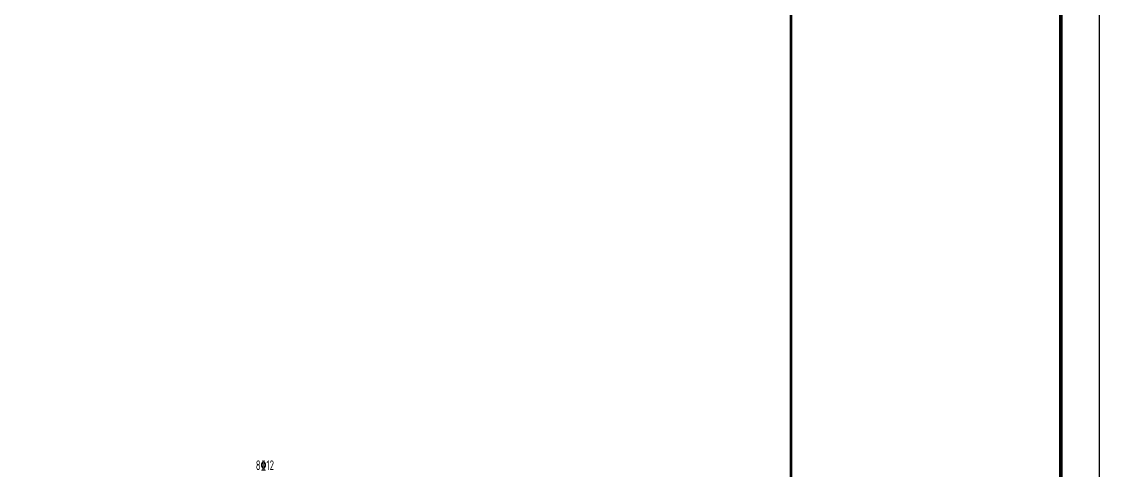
# Model space of a CAD drawing. Extents: x -1712635 to -854203, y -534641 to -21985.
# Drawn here: x -1207479 to -1179515, y -380018 to -368388 of the extents above; entities that cross this region are included whole.
import ezdxf
from ezdxf.enums import TextEntityAlignment as Align

# ---------------------------------------------------------------- set-up
doc = ezdxf.new("R2010")
doc.units = 0
doc.header["$LTSCALE"] = 1000
doc.layers.get('0').update_dxf_attribs({"linetype": 'CONTINUOUS'})
doc.layers.add('-TK', color=7, linetype='CONTINUOUS')
doc.layers.add('大样详图_文字', color=60, linetype='CONTINUOUS')
doc.layers.add('图框', color=9, linetype='CONTINUOUS', lineweight=18)
doc.styles.add('TSSD_REIN', font='tssdeng.shx', dxfattribs={"width": 0.7, "height": 300, "bigfont": 'tssdchn.shx'})

# ---------------------------------------------------------------- blocks, each defined once
blk = doc.blocks.new('A1')
blk.add_lwpolyline([(0, 59400), (0, 0), (84100, 0), (84100, 59400)], close=True)
at = {"const_width": 100}
blk.add_lwpolyline([(2500, 58400), (2500, 1000), (83100, 1000), (83100, 58400)], close=True, dxfattribs=at)
at = {"layer": '图框', "const_width": 70}
blk.add_lwpolyline([(76100, 1000), (76100, 58400)], dxfattribs=at)

msp = doc.modelspace()

# ---------------------------------------------------------------- block references
at = {"layer": '-TK'}
msp.add_blockref('A1', (-1263615.11, -396558.03), dxfattribs=at)

# ---------------------------------------------------------------- texts
at = {"layer": '大样详图_文字', "style": 'TSSD_REIN', "width": 0.7}
msp.add_text('8\x8412', height=250, dxfattribs=at).set_placement((-1201403.4, -380083.12), align=Align.BOTTOM_LEFT)

doc.saveas('drawing.dxf')
